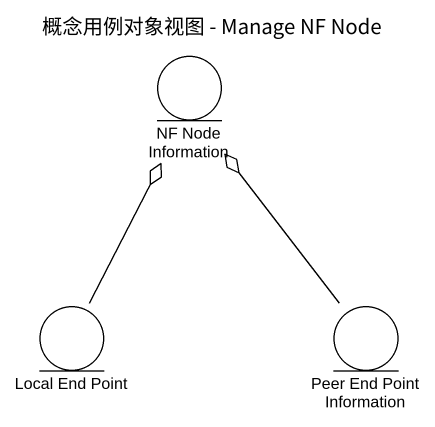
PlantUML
@startuml
title 概念用例对象视图 - Manage NF Node
entity "NF Node Information" as NF_Node_Information
entity "Local End Point" as Local_End_Point
entity "Peer End Point Information" as Peer_End_Point_Information
Local_End_Point -up-o NF_Node_Information
Peer_End_Point_Information -up-o NF_Node_Information
@enduml
